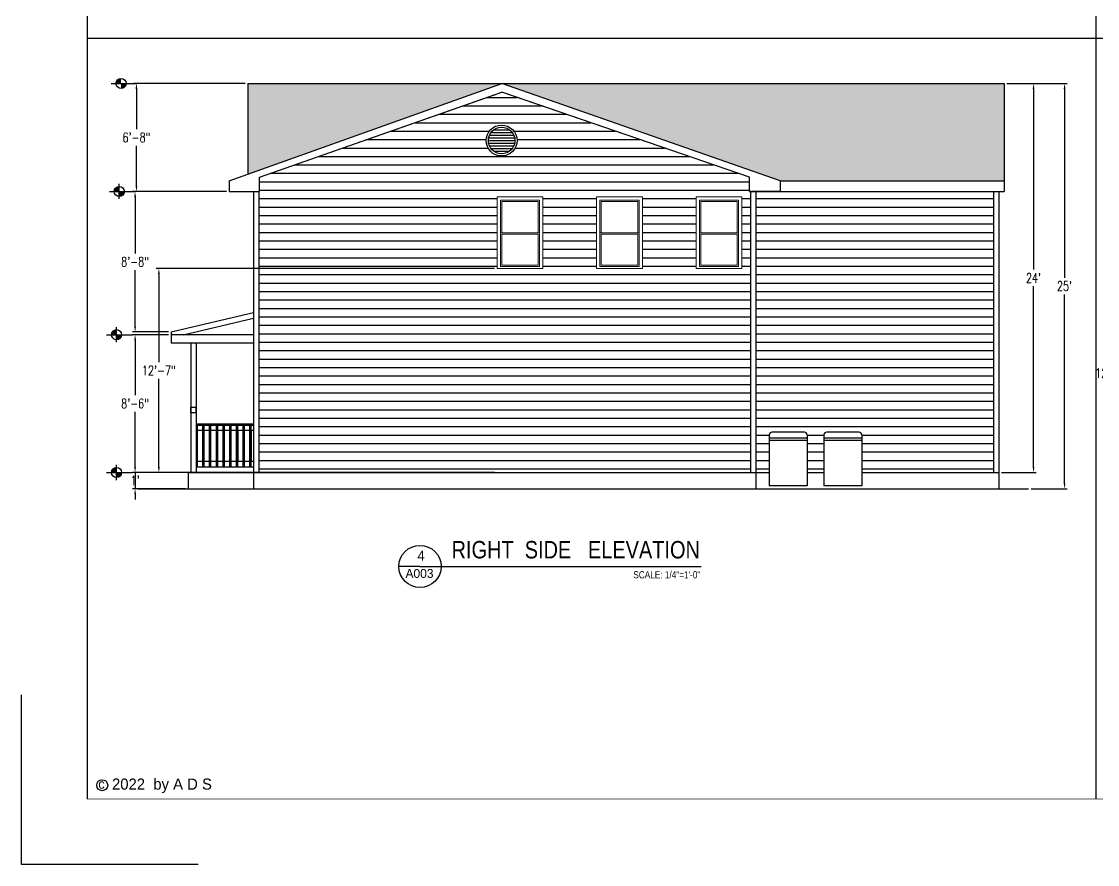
# Model space of a CAD drawing. Header units: inches. Extents: x 26998 to 46838, y -509 to 4343.
# Drawn here: x 34497 to 35294, y 3117 to 3741 of the extents above; entities that cross this region are included whole.
import ezdxf

# ---------------------------------------------------------------- set-up
doc = ezdxf.new("R2010")
doc.units = ezdxf.units.IN
doc.header["$LTSCALE"] = 0.5
doc.header["$MEASUREMENT"] = 0
doc.linetypes.add('DASHED', pattern=[0.75, 0.5, -0.25])
doc.layers.get('Defpoints').update_dxf_attribs({"color": 140})
doc.layers.add('A-Glaz', color=51, linetype='Continuous', lineweight=25)
doc.layers.add('NOTES', color=7, linetype='Continuous')
doc.layers.add('Title Block', color=7, linetype='Continuous')
doc.styles.add('ARCH', font='arch.shx')
doc.styles.add('HS-DESIGN-PLAN', font='GOTHIC.TTF', dxfattribs={"height": 0.09375})
doc.styles.add('HS-DESIGN-TTLB', font='GOTHIC.TTF')
doc.styles.get("Standard").update_dxf_attribs({"font": 'romans.shx', "width": 0.75})
doc.dimstyles.new('STANDARD$0', dxfattribs={"dimscale": 0, "dimtxt": 3, "dimasz": 4, "dimexe": 4, "dimexo": 4, "dimgap": 1, "dimtad": 1, "dimdec": 0, "dimzin": 1, "dimdsep": 46, "dimlunit": 4, "dimtxsty": 'Standard', "dimblk1": 'OBLIQUE', "dimblk2": 'OBLIQUE', "dimsah": 1, "dimcen": 0, "dimdle": 2, "dimclrd": 8, "dimclre": 8, "dimclrt": 256, "dimadec": 5, "dimazin": 0, "dimtfac": 1, "dimtdec": 0, "dimtix": 1, "dimtmove": 2, "dimatfit": 3, "dimldrblk": 'OBLIQUE', "dimfxl": 1, "dimtolj": 1, "dimtzin": 3, "dimarcsym": 0})

# ---------------------------------------------------------------- blocks, each defined once
blk = doc.blocks.new('*D1069')
at = {"layer": 'Defpoints', "color": 0, "transparency": 16777216}
for p in [(35225.25, 3694.87), (35243.19, 3394.87), (35269.94, 3394.87)]:
    blk.add_point(p, dxfattribs=at)
at = {"layer": 'Title Block', "color": 3, "lineweight": -2, "transparency": 16777216}
for p, q in [((35227.25, 3694.87), (35271.94, 3694.87)), ((35269.94, 3690.87), (35269.94, 3551.04)), ((35269.94, 3398.87), (35269.94, 3538.71)), ((35245.19, 3394.87), (35271.94, 3394.87))]:
    blk.add_line(p, q, dxfattribs=at)
at = {"layer": 'Title Block', "color": 3, "transparency": 16777216}
for points in [[(35269.27, 3690.87), (35270.6, 3690.87), (35269.94, 3694.87)], [(35269.27, 3398.87), (35270.6, 3398.87), (35269.94, 3394.87)]]:
    blk.add_solid(points, dxfattribs=at)
at = {"layer": 'Title Block', "color": 3, "transparency": 16777216, "insert": (35269.94, 3544.87), "char_height": 7, "attachment_point": 5}
blk.add_mtext("\\A1;25'", dxfattribs=at)
blk = doc.blocks.new('*D1070')
at = {"layer": 'Defpoints', "color": 0, "transparency": 16777216}
for p in [(35225.25, 3694.87), (35246.94, 3694.87), (35221.25, 3406.87)]:
    blk.add_point(p, dxfattribs=at)
at = {"layer": 'Title Block', "color": 3, "lineweight": -2, "transparency": 16777216}
for p, q in [((35227.25, 3694.87), (35248.94, 3694.87)), ((35246.94, 3690.87), (35246.94, 3557.04)), ((35246.94, 3410.87), (35246.94, 3544.71)), ((35223.25, 3406.87), (35248.94, 3406.87))]:
    blk.add_line(p, q, dxfattribs=at)
at = {"layer": 'Title Block', "color": 3, "transparency": 16777216}
for points in [[(35246.27, 3690.87), (35247.6, 3690.87), (35246.94, 3694.87)], [(35246.27, 3410.87), (35247.6, 3410.87), (35246.94, 3406.87)]]:
    blk.add_solid(points, dxfattribs=at)
at = {"layer": 'Title Block', "color": 3, "transparency": 16777216, "insert": (35246.94, 3550.87), "char_height": 7, "attachment_point": 5}
blk.add_mtext("\\A1;24'", dxfattribs=at)
blk = doc.blocks.new('*D1071')
at = {"layer": 'Defpoints', "color": 0, "transparency": 16777216}
for p in [(34620.65, 3406.87), (34581.44, 3394.87), (34620.65, 3394.87)]:
    blk.add_point(p, dxfattribs=at)
at = {"layer": 'Title Block', "color": 3, "lineweight": -2, "transparency": 16777216}
for p, q in [((34581.44, 3410.87), (34581.44, 3414.87)), ((34618.65, 3406.87), (34579.44, 3406.87)), ((34581.44, 3406.87), (34581.44, 3394.87)), ((34618.65, 3394.87), (34579.44, 3394.87)), ((34581.44, 3390.87), (34581.44, 3386.87))]:
    blk.add_line(p, q, dxfattribs=at)
at = {"layer": 'Title Block', "color": 3, "transparency": 16777216}
for points in [[(34580.77, 3410.87), (34582.1, 3410.87), (34581.44, 3406.87)], [(34580.77, 3390.87), (34582.1, 3390.87), (34581.44, 3394.87)]]:
    blk.add_solid(points, dxfattribs=at)
at = {"layer": 'Title Block', "color": 3, "transparency": 16777216, "insert": (34581.44, 3400.87), "char_height": 7, "attachment_point": 5}
blk.add_mtext("\\A1;1'", dxfattribs=at)
blk = doc.blocks.new('*D1072')
at = {"layer": 'Defpoints', "color": 0, "transparency": 16777216}
for p in [(34581.44, 3614.87), (34608.25, 3614.87), (34608.25, 3510.87)]:
    blk.add_point(p, dxfattribs=at)
at = {"layer": 'Title Block', "color": 3, "lineweight": -2, "transparency": 16777216}
for p, q in [((34606.25, 3614.87), (34579.44, 3614.87)), ((34581.44, 3610.87), (34581.44, 3569.04)), ((34581.44, 3514.87), (34581.44, 3556.71)), ((34606.25, 3510.87), (34579.44, 3510.87))]:
    blk.add_line(p, q, dxfattribs=at)
at = {"layer": 'Title Block', "color": 3, "transparency": 16777216}
for points in [[(34580.77, 3610.87), (34582.1, 3610.87), (34581.44, 3614.87)], [(34580.77, 3514.87), (34582.1, 3514.87), (34581.44, 3510.87)]]:
    blk.add_solid(points, dxfattribs=at)
at = {"layer": 'Title Block', "color": 3, "transparency": 16777216, "insert": (34581.44, 3562.87), "char_height": 7, "attachment_point": 5}
blk.add_mtext('\\A1;8\'-8"', dxfattribs=at)
blk = doc.blocks.new('*D1073')
at = {"layer": 'Defpoints', "color": 0, "transparency": 16777216}
for p in [(34581.44, 3508.87), (34608.25, 3508.87), (34620.65, 3406.87)]:
    blk.add_point(p, dxfattribs=at)
at = {"layer": 'Title Block', "color": 3, "lineweight": -2, "transparency": 16777216}
for p, q in [((34606.25, 3508.87), (34579.44, 3508.87)), ((34581.44, 3504.87), (34581.44, 3464.04)), ((34581.44, 3410.87), (34581.44, 3451.71)), ((34618.65, 3406.87), (34579.44, 3406.87))]:
    blk.add_line(p, q, dxfattribs=at)
at = {"layer": 'Title Block', "color": 3, "transparency": 16777216}
for points in [[(34580.77, 3504.87), (34582.1, 3504.87), (34581.44, 3508.87)], [(34580.77, 3410.87), (34582.1, 3410.87), (34581.44, 3406.87)]]:
    blk.add_solid(points, dxfattribs=at)
at = {"layer": 'Title Block', "color": 3, "transparency": 16777216, "insert": (34581.44, 3457.87), "char_height": 7, "attachment_point": 5}
blk.add_mtext('\\A1;8\'-6"', dxfattribs=at)
blk = doc.blocks.new('*D1074')
at = {"layer": 'Defpoints', "color": 0, "transparency": 16777216}
for p in [(34582.44, 3694.87), (34665.05, 3694.87), (34651.05, 3614.87)]:
    blk.add_point(p, dxfattribs=at)
at = {"layer": 'Title Block', "color": 3, "lineweight": -2, "transparency": 16777216}
for p, q in [((34663.05, 3694.87), (34580.44, 3694.87)), ((34582.44, 3690.87), (34582.44, 3661.04)), ((34582.44, 3618.87), (34582.44, 3648.71)), ((34649.05, 3614.87), (34580.44, 3614.87))]:
    blk.add_line(p, q, dxfattribs=at)
at = {"layer": 'Title Block', "color": 3, "transparency": 16777216}
for points in [[(34581.77, 3690.87), (34583.1, 3690.87), (34582.44, 3694.87)], [(34581.77, 3618.87), (34583.1, 3618.87), (34582.44, 3614.87)]]:
    blk.add_solid(points, dxfattribs=at)
at = {"layer": 'Title Block', "color": 3, "transparency": 16777216, "insert": (34582.44, 3654.87), "char_height": 7, "attachment_point": 5}
blk.add_mtext('\\A1;6\'-8"', dxfattribs=at)
blk = doc.blocks.new('*D1141')
at = {"layer": 'Defpoints', "color": 0, "transparency": 16777216}
for p in [(34849.57, 3557.87), (34599.04, 3406.87), (34849.57, 3406.87)]:
    blk.add_point(p, dxfattribs=at)
at = {"layer": 'Title Block', "color": 3, "lineweight": -2, "transparency": 16777216}
for p, q in [((34847.57, 3557.87), (34597.04, 3557.87)), ((34599.04, 3553.87), (34599.04, 3488.54)), ((34599.04, 3410.87), (34599.04, 3476.21)), ((34847.57, 3406.87), (34597.04, 3406.87))]:
    blk.add_line(p, q, dxfattribs=at)
at = {"layer": 'Title Block', "color": 3, "transparency": 16777216}
for points in [[(34598.38, 3553.87), (34599.71, 3553.87), (34599.04, 3557.87)], [(34598.38, 3410.87), (34599.71, 3410.87), (34599.04, 3406.87)]]:
    blk.add_solid(points, dxfattribs=at)
at = {"layer": 'Title Block', "color": 3, "transparency": 16777216, "insert": (34599.04, 3482.37), "char_height": 7, "attachment_point": 5}
blk.add_mtext('\\A1;12\'-7"', dxfattribs=at)
blk = doc.blocks.new('*D1142')
at = {"layer": 'Defpoints', "color": 0, "transparency": 16777216}
for p in [(35410.99, 3557.87), (35307.38, 3402.87), (35410.99, 3402.87)]:
    blk.add_point(p, dxfattribs=at)
at = {"layer": 'Title Block', "color": 3, "lineweight": -2, "transparency": 16777216}
for p, q in [((35408.99, 3557.87), (35305.38, 3557.87)), ((35307.38, 3553.87), (35307.38, 3486.54)), ((35307.38, 3406.87), (35307.38, 3474.21)), ((35408.99, 3402.87), (35305.38, 3402.87))]:
    blk.add_line(p, q, dxfattribs=at)
at = {"layer": 'Title Block', "color": 3, "transparency": 16777216}
for points in [[(35306.71, 3553.87), (35308.05, 3553.87), (35307.38, 3557.87)], [(35306.71, 3406.87), (35308.05, 3406.87), (35307.38, 3402.87)]]:
    blk.add_solid(points, dxfattribs=at)
at = {"layer": 'Title Block', "color": 3, "transparency": 16777216, "insert": (35307.38, 3480.37), "char_height": 7, "attachment_point": 5}
blk.add_mtext('\\A1;12\'-11"', dxfattribs=at)

msp = doc.modelspace()

# ---------------------------------------------------------------- hatches: boundary and pattern name
h = msp.add_hatch()
h.set_pattern_fill('AR-RSHKE', color=15, scale=0.6)
h.set_pattern_definition([(0, (26428.937, 2797.0696), (15.3, 7.2), [3.6, -3, 4.2, -1.8, 5.4, -2.4]), (0, (26432.537, 2797.3696), (15.3, 7.2), [3, -11.4, 2.4, -3.6]), (0, (26439.737, 2796.6196), (15.3, 7.2), [1.8, -18.6]), (90, (26428.937, 2797.0696), (-5.1, 7.2), [6.9, -21.9]), (90, (26432.537, 2797.0696), (-5.1, 7.2), [6.75, -22.05]), (90, (26435.537, 2797.0696), (-5.1, 7.2), [6.3, -22.5]), (90, (26439.737, 2796.6196), (-5.1, 7.2), [6.9, -21.9]), (90, (26441.537, 2796.6196), (-5.1, 7.2), [6.9, -21.9]), (90, (26446.937, 2797.0696), (-5.1, 7.2), [6.6, -22.2])])
h.paths.add_polyline_path([(34853.1492533, 3694.8717102), (34665.0492533, 3694.8717102), (34665.0492533, 3627.8593401)])
h.paths.add_polyline_path([(35225.2492533, 3694.8717102), (34853.1492533, 3694.8717102), (35059.2492533, 3622.8717102), (35225.2492533, 3622.8717102)])
h = msp.add_hatch()
h.set_pattern_fill('ANSI31', color=256, scale=16, angle=135)
h.set_pattern_definition([(180, (21778.6994, -2907.3527), (-2e-16, -2), [])])
h.paths.add_polyline_path([(34862.8052747, 3652.6109594, 1), (34843.0959104, 3652.6109594, 1)])
at = {"layer": 'Title Block', "linetype": 'DASHED'}
h = msp.add_hatch(dxfattribs=at)
h.set_pattern_fill('ANSI31', color=253, scale=50, angle=135)
h.set_pattern_definition([(180, (26428.937, 2797.0696), (-4e-16, -6.25), [])])
h.paths.add_polyline_path([(35037.2492533, 3614.8717102), (35036.6205265, 3614.8717102), (35036.6205265, 3625.4114243), (34853.1492533, 3688.4149123), (34673.6779801, 3625.4114243), (34673.6779801, 3614.8717102), (34673.0492533, 3614.8717102), (34673.0492533, 3406.8717102), (35037.2492533, 3406.8717102)])
h.paths.add_polyline_path([(34849.5675824, 3557.8717102), (34849.5675824, 3610.8717102), (34883.5675824, 3610.8717102), (34883.5675824, 3557.8717102)], flags=16)
h.paths.add_polyline_path([(34852.0675824, 3559.3717102), (34852.0675824, 3584.3717102), (34852.0675824, 3608.3717102), (34881.0675824, 3608.3717102), (34881.0675824, 3584.3717102), (34881.0675824, 3559.3717102)], flags=0)
h.paths.add_polyline_path([(34853.0675824, 3560.3717102), (34853.0675824, 3583.3717102), (34880.0675824, 3583.3717102), (34880.0675824, 3560.3717102)], flags=0)
h.paths.add_polyline_path([(34853.0675824, 3584.3717102), (34853.0675824, 3607.3717102), (34880.0675824, 3607.3717102), (34880.0675824, 3584.3717102)], flags=0)
h.paths.add_polyline_path([(34923.2492533, 3557.8717102), (34923.2492533, 3610.8717102), (34957.2492533, 3610.8717102), (34957.2492533, 3557.8717102)], flags=16)
h.paths.add_polyline_path([(34925.7492533, 3559.3717102), (34925.7492533, 3584.3717102), (34925.7492533, 3608.3717102), (34954.7492533, 3608.3717102), (34954.7492533, 3584.3717102), (34954.7492533, 3559.3717102)], flags=0)
h.paths.add_polyline_path([(34926.7492533, 3560.3717102), (34926.7492533, 3583.3717102), (34953.7492533, 3583.3717102), (34953.7492533, 3560.3717102)], flags=0)
h.paths.add_polyline_path([(34926.7492533, 3584.3717102), (34926.7492533, 3607.3717102), (34953.7492533, 3607.3717102), (34953.7492533, 3584.3717102)], flags=0)
h.paths.add_polyline_path([(34841.4959104, 3652.6109594, -1), (34864.4052747, 3652.6109594, -1)], flags=16)
h.paths.add_polyline_path([(34843.0959104, 3652.6109594, -1), (34862.8052747, 3652.6109594, -1)], flags=0)
h.paths.add_polyline_path([(34996.9309242, 3557.8717102), (34996.9309242, 3610.8717102), (35030.9309242, 3610.8717102), (35030.9309242, 3557.8717102)], flags=16)
h.paths.add_polyline_path([(34999.4309242, 3559.3717102), (34999.4309242, 3584.3717102), (34999.4309242, 3608.3717102), (35028.4309242, 3608.3717102), (35028.4309242, 3584.3717102), (35028.4309242, 3559.3717102)], flags=0)
h.paths.add_polyline_path([(35000.4309242, 3560.3717102), (35000.4309242, 3583.3717102), (35027.4309242, 3583.3717102), (35027.4309242, 3560.3717102)], flags=0)
h.paths.add_polyline_path([(35000.4309242, 3584.3717102), (35000.4309242, 3607.3717102), (35027.4309242, 3607.3717102), (35027.4309242, 3584.3717102)], flags=0)
h.paths.add_polyline_path([(35217.2492533, 3614.8717102), (35041.2492533, 3614.8717102), (35041.2492533, 3406.8717102), (35051.2119091, 3406.8717102), (35051.2119091, 3434.702839, -0.4142135624), (35053.2119091, 3436.702839), (35077.2119091, 3436.702839, -0.4142135624), (35079.2119091, 3434.702839), (35079.2119091, 3406.8717102), (35091.7119091, 3406.8717102), (35091.7119091, 3434.702839, -0.4142135624), (35093.7119091, 3436.702839), (35117.7119091, 3436.702839, -0.4142135624), (35119.7119091, 3434.702839), (35119.7119091, 3406.8717102), (35217.2492533, 3406.8717102)])

# ---------------------------------------------------------------- linework, layer by layer
for p, q in [((34545.883428, 3728.4673022), (36040.5426627, 3728.4673022)), ((34665.0492533, 3728.4673022), (35041.2492533, 3728.4673022)), ((34651.0492533, 3622.8717102), (34853.1492533, 3694.8717102)), ((34651.0492533, 3622.8717102), (34853.1492533, 3694.8717102)), ((34665.0492533, 3694.8717102), (35225.2492533, 3694.8717102)), ((34665.0492533, 3694.8717102), (34665.0492533, 3627.8593401)), ((35059.2492533, 3622.8717102), (34853.1492533, 3694.8717102)), ((35059.2492533, 3622.8717102), (34853.1492533, 3694.8717102)), ((35225.2492533, 3694.8717102), (35225.2492533, 3614.8717102)), ((34673.6779801, 3625.4114243), (34853.1492533, 3688.4149123)), ((34673.6779801, 3625.4114243), (34851.2154981, 3687.7360664)), ((35036.6205265, 3625.4114243), (34853.1492533, 3688.4149123)), ((35036.6205265, 3625.4114243), (34855.2154981, 3687.70537)), ((34651.0492533, 3622.8717102), (34651.0492533, 3614.8717102)), ((34651.0492533, 3622.8717102), (34651.0492533, 3614.8717102)), ((34673.6779801, 3614.8717102), (34673.6779801, 3625.4114243)), ((34673.6779801, 3614.8717102), (34673.6779801, 3625.4114243)), ((35036.6205265, 3614.8717102), (35036.6205265, 3625.4114243)), ((35036.6205265, 3614.8717102), (35036.6205265, 3625.4114243)), ((35059.2492533, 3622.8717102), (35225.2492533, 3622.8717102)), ((35059.2492533, 3622.8717102), (35059.2492533, 3618.8717102)), ((35059.2492533, 3622.8717102), (35059.2492533, 3614.8717102)), ((35059.2492533, 3622.8717102), (35059.2492533, 3618.8717102)), ((35059.2492533, 3622.8717102), (35059.2492533, 3614.8717102)), ((34651.0492533, 3614.8717102), (34673.6779801, 3614.8717102)), ((34651.0492533, 3614.8717102), (34673.6779801, 3614.8717102)), ((34669.0492533, 3614.8717102), (34669.0492533, 3394.8717102)), ((34673.0492533, 3614.8717102), (34673.0492533, 3406.8717102)), ((35036.6205265, 3614.8717102), (35225.2492533, 3614.8717102)), ((35059.2492533, 3614.8717102), (35036.6205265, 3614.8717102)), ((35059.2492533, 3614.8717102), (35036.6205265, 3614.8717102)), ((35037.2492533, 3614.8717102), (35037.2492533, 3406.8717102)), ((35041.2492533, 3614.8717102), (35041.2492533, 3394.8717102)), ((35217.2492533, 3614.8717102), (35217.2492533, 3406.8717102)), ((35221.2492533, 3614.8717102), (35221.2492533, 3394.8717102)), ((34608.2492533, 3510.8717102), (34669.0492533, 3525.3329687)), ((34617.127082, 3508.8717102), (34669.0492533, 3521.2213803)), ((34608.2492533, 3510.8717102), (34608.2492533, 3502.8717102)), ((34608.2492533, 3510.8717102), (34608.2492533, 3502.8717102)), ((34669.0492533, 3508.8717102), (34608.2492533, 3508.8717102)), ((34608.2492533, 3502.8717102), (34669.0492533, 3502.8717102)), ((34622.6492533, 3502.8717102), (34622.6492533, 3406.8717102)), ((34626.6492533, 3502.8717102), (34626.6492533, 3406.8717102)), ((34626.6492533, 3442.8717102), (34669.0492533, 3442.8717102)), ((34626.6492533, 3441.8717102), (34669.0492533, 3441.8717102)), ((34627.6492533, 3410.8717102), (34627.6492533, 3441.8717102)), ((34631.6492533, 3437.8717102), (34627.6492533, 3437.8717102)), ((34631.6492533, 3410.8717102), (34631.6492533, 3441.8717102)), ((34632.6492533, 3410.8717102), (34632.6492533, 3441.8717102)), ((34636.6492533, 3437.8717102), (34632.6492533, 3437.8717102)), ((34636.6492533, 3410.8717102), (34636.6492533, 3441.8717102)), ((34637.6492533, 3410.8717102), (34637.6492533, 3441.8717102)), ((34641.6492533, 3437.8717102), (34637.6492533, 3437.8717102)), ((34641.6492533, 3410.8717102), (34641.6492533, 3441.8717102)), ((34642.6492533, 3410.8717102), (34642.6492533, 3441.8717102)), ((34646.6492533, 3437.8717102), (34642.6492533, 3437.8717102)), ((34646.6492533, 3410.8717102), (34646.6492533, 3441.8717102)), ((34647.6492533, 3410.8717102), (34647.6492533, 3441.8717102)), ((34651.6492533, 3437.8717102), (34647.6492533, 3437.8717102)), ((34651.6492533, 3410.8717102), (34651.6492533, 3441.8717102)), ((34652.6492533, 3410.8717102), (34652.6492533, 3441.8717102)), ((34656.6492533, 3437.8717102), (34652.6492533, 3437.8717102)), ((34656.6492533, 3410.8717102), (34656.6492533, 3441.8717102)), ((34661.4492533, 3437.8717102), (34657.4492533, 3437.8717102)), ((34661.4492533, 3437.8717102), (34657.4492533, 3437.8717102)), ((34657.6492533, 3410.8717102), (34657.6492533, 3441.8717102)), ((34661.4492533, 3410.8717102), (34661.4492533, 3441.8717102)), ((34661.4492533, 3410.8717102), (34661.4492533, 3441.8717102)), ((34662.4492533, 3410.8717102), (34662.4492533, 3441.8717102)), ((34662.4492533, 3410.8717102), (34662.4492533, 3441.8717102)), ((34666.4492533, 3437.8717102), (34662.4492533, 3437.8717102)), ((34666.4492533, 3437.8717102), (34662.4492533, 3437.8717102)), ((34666.4492533, 3410.8717102), (34666.4492533, 3441.8717102)), ((34666.4492533, 3410.8717102), (34666.4492533, 3441.8717102)), ((34667.4492533, 3410.8717102), (34667.4492533, 3441.8717102)), ((34667.4492533, 3410.8717102), (34667.4492533, 3441.8717102)), ((34669.0492533, 3437.8717102), (34667.4492533, 3437.8717102)), ((35077.2119091, 3436.702839), (35053.2119091, 3436.702839)), ((35077.2119091, 3436.702839), (35053.2119091, 3436.702839)), ((35117.7119091, 3436.702839), (35093.7119091, 3436.702839)), ((35117.7119091, 3436.702839), (35093.7119091, 3436.702839)), ((35051.2119091, 3434.702839), (35051.2119091, 3398.870283)), ((35051.2119091, 3434.702839), (35051.2119091, 3396.870283)), ((35051.2119091, 3432.6205666), (35079.2119091, 3432.6205666)), ((35051.2119091, 3430.8612346), (35079.2119091, 3430.8612346)), ((35079.2119091, 3434.702839), (35079.2119091, 3398.870283)), ((35079.2119091, 3434.702839), (35079.2119091, 3396.870283)), ((35091.7119091, 3434.702839), (35091.7119091, 3398.870283)), ((35091.7119091, 3434.702839), (35091.7119091, 3396.870283)), ((35091.7119091, 3432.6205666), (35119.7119091, 3432.6205666)), ((35091.7119091, 3430.8612346), (35119.7119091, 3430.8612346)), ((35119.7119091, 3434.702839), (35119.7119091, 3398.870283)), ((35119.7119091, 3434.702839), (35119.7119091, 3396.870283)), ((34631.6492533, 3414.8717102), (34627.6492533, 3414.8717102)), ((34636.6492533, 3414.8717102), (34632.6492533, 3414.8717102)), ((34641.6492533, 3414.8717102), (34637.6492533, 3414.8717102)), ((34646.6492533, 3414.8717102), (34642.6492533, 3414.8717102)), ((34651.6492533, 3414.8717102), (34647.6492533, 3414.8717102)), ((34656.6492533, 3414.8717102), (34652.6492533, 3414.8717102)), ((34661.4492533, 3414.8717102), (34657.4492533, 3414.8717102)), ((34661.4492533, 3414.8717102), (34657.4492533, 3414.8717102)), ((34666.4492533, 3414.8717102), (34662.4492533, 3414.8717102)), ((34666.4492533, 3414.8717102), (34662.4492533, 3414.8717102)), ((34669.0492533, 3414.8717102), (34667.4492533, 3414.8717102)), ((34620.6492533, 3406.8717102), (35051.2119091, 3406.8717102)), ((34620.6492533, 3406.8717102), (34620.6492533, 3394.8717102)), ((34669.0492533, 3410.8717102), (34626.6492533, 3410.8717102)), ((35079.2119091, 3406.8717102), (35091.7119091, 3406.8717102)), ((35119.7119091, 3406.8717102), (35221.2492533, 3406.8717102)), ((35079.2119091, 3396.870283), (35051.2119091, 3396.870283)), ((35077.2119091, 3396.870283), (35053.2119091, 3396.870283)), ((35119.7119091, 3396.870283), (35091.7119091, 3396.870283)), ((35117.7119091, 3396.870283), (35093.7119091, 3396.870283)), ((34792.4733932, 3337.280558), (34776.8430047, 3337.280558)), ((34792.4733932, 3337.280558), (34776.8430047, 3337.280558)), ((34792.4733932, 3337.280558), (35000.6695597, 3337.280558)), ((34792.4733932, 3337.280558), (35000.6695597, 3337.280558))]:
    msp.add_line(p, q)
msp.add_lwpolyline([(34545.483428, 4291.6919129, 0.5, 0.5, 0), (36040.5426627, 4291.6919129, 0, 0, 0), (36040.5426627, 3165.2426914, 0.5, 0.5, 0), (34545.483428, 3165.2426914, 0.5, 0.5, 0)], format="xyseb")
at = {"const_width": 0.5}
msp.add_lwpolyline([(34545.883428, 3165.2426914), (34545.883428, 4291.6919129)], dxfattribs=at)
msp.add_lwpolyline([(34545.883428, 3165.2426914), (34545.883428, 4291.6919129)], dxfattribs=at)
for centre, radius in [((34852.9505925, 3652.6109594), 11.4546822), ((34852.9505925, 3652.6109594), 9.8546822), ((34792.4733932, 3337.280558), 15.6303885), ((34792.4733932, 3337.280558), 15.6303885)]:
    msp.add_circle(centre, radius)
for centre, start, end in [((35053.2119091, 3434.702839), 90, 180), ((35053.2119091, 3434.702839), 90, 180), ((35077.2119091, 3434.702839), 0, 90), ((35077.2119091, 3434.702839), 0, 90), ((35093.7119091, 3434.702839), 90, 180), ((35093.7119091, 3434.702839), 90, 180), ((35117.7119091, 3434.702839), 0, 90), ((35117.7119091, 3434.702839), 0, 90)]:
    msp.add_arc(centre, 2, start, end)
at = {"layer": 'A-Glaz', "lineweight": 9}
for p, q in [((34883.5675824, 3610.8717102), (34849.5675824, 3610.8717102)), ((34849.5675824, 3610.8717102), (34883.5675824, 3610.8717102)), ((34849.5675824, 3610.8717102), (34883.5675824, 3610.8717102)), ((34849.5675824, 3557.8717102), (34849.5675824, 3610.8717102)), ((34883.5675824, 3610.8717102), (34883.5675824, 3557.8717102)), ((34957.2492533, 3610.8717102), (34923.2492533, 3610.8717102)), ((34923.2492533, 3610.8717102), (34957.2492533, 3610.8717102)), ((34923.2492533, 3610.8717102), (34957.2492533, 3610.8717102)), ((34923.2492533, 3557.8717102), (34923.2492533, 3610.8717102)), ((34957.2492533, 3610.8717102), (34957.2492533, 3557.8717102)), ((35030.9309242, 3610.8717102), (34996.9309242, 3610.8717102)), ((34996.9309242, 3610.8717102), (35030.9309242, 3610.8717102)), ((34996.9309242, 3610.8717102), (35030.9309242, 3610.8717102)), ((34996.9309242, 3557.8717102), (34996.9309242, 3610.8717102)), ((35030.9309242, 3610.8717102), (35030.9309242, 3557.8717102)), ((34881.0675824, 3608.3717102), (34852.0675824, 3608.3717102)), ((34852.0675824, 3584.3717102), (34852.0675824, 3608.3717102)), ((34853.0675824, 3607.3717102), (34853.0675824, 3584.3717102)), ((34853.0675824, 3607.3717102), (34880.0675824, 3607.3717102)), ((34880.0675824, 3607.3717102), (34880.0675824, 3584.3717102)), ((34881.0675824, 3584.3717102), (34881.0675824, 3608.3717102)), ((34954.7492533, 3608.3717102), (34925.7492533, 3608.3717102)), ((34925.7492533, 3584.3717102), (34925.7492533, 3608.3717102)), ((34926.7492533, 3607.3717102), (34926.7492533, 3584.3717102)), ((34926.7492533, 3607.3717102), (34953.7492533, 3607.3717102)), ((34953.7492533, 3607.3717102), (34953.7492533, 3584.3717102)), ((34954.7492533, 3584.3717102), (34954.7492533, 3608.3717102)), ((35028.4309242, 3608.3717102), (34999.4309242, 3608.3717102)), ((34999.4309242, 3584.3717102), (34999.4309242, 3608.3717102)), ((35000.4309242, 3607.3717102), (35000.4309242, 3584.3717102)), ((35000.4309242, 3607.3717102), (35027.4309242, 3607.3717102)), ((35027.4309242, 3607.3717102), (35027.4309242, 3584.3717102)), ((35028.4309242, 3584.3717102), (35028.4309242, 3608.3717102)), ((34852.0675824, 3584.3717102), (34852.0675824, 3559.3717102)), ((34852.0675824, 3584.3717102), (34881.0675824, 3584.3717102)), ((34853.0675824, 3583.3717102), (34853.0675824, 3560.3717102)), ((34853.0675824, 3583.3717102), (34880.0675824, 3583.3717102)), ((34880.0675824, 3560.3717102), (34880.0675824, 3583.3717102)), ((34881.0675824, 3559.3717102), (34881.0675824, 3584.3717102)), ((34925.7492533, 3584.3717102), (34925.7492533, 3559.3717102)), ((34925.7492533, 3584.3717102), (34954.7492533, 3584.3717102)), ((34926.7492533, 3583.3717102), (34926.7492533, 3560.3717102)), ((34926.7492533, 3583.3717102), (34953.7492533, 3583.3717102)), ((34953.7492533, 3560.3717102), (34953.7492533, 3583.3717102)), ((34954.7492533, 3559.3717102), (34954.7492533, 3584.3717102)), ((34999.4309242, 3584.3717102), (34999.4309242, 3559.3717102)), ((34999.4309242, 3584.3717102), (35028.4309242, 3584.3717102)), ((35000.4309242, 3583.3717102), (35000.4309242, 3560.3717102)), ((35000.4309242, 3583.3717102), (35027.4309242, 3583.3717102)), ((35027.4309242, 3560.3717102), (35027.4309242, 3583.3717102)), ((35028.4309242, 3559.3717102), (35028.4309242, 3584.3717102)), ((34849.5675824, 3557.8717102), (34883.5675824, 3557.8717102)), ((34883.5675824, 3557.8717102), (34849.5675824, 3557.8717102)), ((34849.5675824, 3557.8717102), (34883.5675824, 3557.8717102)), ((34883.5675824, 3557.8717102), (34849.5675824, 3557.8717102)), ((34852.0675824, 3559.3717102), (34881.0675824, 3559.3717102)), ((34853.0675824, 3560.3717102), (34880.0675824, 3560.3717102)), ((34923.2492533, 3557.8717102), (34957.2492533, 3557.8717102)), ((34957.2492533, 3557.8717102), (34923.2492533, 3557.8717102)), ((34923.2492533, 3557.8717102), (34957.2492533, 3557.8717102)), ((34957.2492533, 3557.8717102), (34923.2492533, 3557.8717102)), ((34925.7492533, 3559.3717102), (34954.7492533, 3559.3717102)), ((34926.7492533, 3560.3717102), (34953.7492533, 3560.3717102)), ((34996.9309242, 3557.8717102), (35030.9309242, 3557.8717102)), ((35030.9309242, 3557.8717102), (34996.9309242, 3557.8717102)), ((34996.9309242, 3557.8717102), (35030.9309242, 3557.8717102)), ((35030.9309242, 3557.8717102), (34996.9309242, 3557.8717102)), ((34999.4309242, 3559.3717102), (35028.4309242, 3559.3717102)), ((35000.4309242, 3560.3717102), (35027.4309242, 3560.3717102))]:
    msp.add_line(p, q, dxfattribs=at)
at = {"layer": 'NOTES'}
for p, q in [((34569.1362362, 3694.8854563), (34569.1362362, 3698.1249348)), ((34569.5102987, 3694.8854563), (34569.5102987, 3698.3137989)), ((34569.8843612, 3694.8854563), (34569.8843612, 3698.4537881)), ((34570.2584237, 3694.8854563), (34570.2584237, 3698.5505057)), ((34570.6324862, 3694.8854563), (34570.6324862, 3698.6073333)), ((34563.6463063, 3694.8854563), (34576.6174862, 3694.8854563)), ((34567.6399862, 3694.8854563), (34567.6399862, 3696.5159569)), ((34568.0140487, 3694.8854563), (34568.0140487, 3697.1298313)), ((34568.3881112, 3694.8854563), (34568.3881112, 3697.5567968)), ((34568.7621737, 3694.8854563), (34568.7621737, 3697.8779563)), ((34571.3806112, 3694.8854563), (34571.3806112, 3691.1635793)), ((34571.3806112, 3694.8854563), (34582.7062841, 3694.8854563)), ((34571.7546737, 3694.8854563), (34571.7546737, 3691.2204069)), ((34572.1287362, 3694.8854563), (34572.1287362, 3691.3171245)), ((34572.5027987, 3694.8854563), (34572.5027987, 3691.4571136)), ((34572.8768612, 3694.8854563), (34572.8768612, 3691.6459778)), ((34573.2509237, 3694.8854563), (34573.2509237, 3691.8929563)), ((34573.6249862, 3694.8854563), (34573.6249862, 3692.2141188)), ((34573.9990487, 3694.8854563), (34573.9990487, 3692.6410813)), ((34574.3731112, 3694.8854563), (34574.3731112, 3693.2549552)), ((34574.7471737, 3694.8854563), (34574.7471737, 3694.8853665)), ((34568.6149302, 3614.8717102), (34568.6149302, 3618.440042)), ((34568.9889927, 3614.8717102), (34568.9889927, 3618.5367596)), ((34569.3630552, 3614.8717102), (34569.3630552, 3618.5935872)), ((34569.6029654, 3609.3814576), (34569.6029654, 3620.6033326)), ((34562.3768752, 3614.8717102), (34575.3480552, 3614.8717102)), ((34566.3705552, 3614.8717102), (34566.3705552, 3616.5022109)), ((34566.7446177, 3614.8717102), (34566.7446177, 3617.1160852)), ((34567.1186802, 3614.8717102), (34567.1186802, 3617.5430508)), ((34567.4927427, 3614.8717102), (34567.4927427, 3617.8642102)), ((34567.8668052, 3614.8717102), (34567.8668052, 3618.1111887)), ((34568.2408677, 3614.8717102), (34568.2408677, 3618.3000529)), ((34570.1111802, 3614.8717102), (34570.1111802, 3611.1498332)), ((34570.1111802, 3614.8717102), (34581.436853, 3614.8717102)), ((34570.4852427, 3614.8717102), (34570.4852427, 3611.2066608)), ((34570.8593052, 3614.8717102), (34570.8593052, 3611.3033784)), ((34571.2333677, 3614.8717102), (34571.2333677, 3611.4433676)), ((34571.6074302, 3614.8717102), (34571.6074302, 3611.6322317)), ((34571.9814927, 3614.8717102), (34571.9814927, 3611.8792102)), ((34572.3555552, 3614.8717102), (34572.3555552, 3612.2003728)), ((34572.7296177, 3614.8717102), (34572.7296177, 3612.6273352)), ((34573.1036802, 3614.8717102), (34573.1036802, 3613.2412092)), ((34573.4777427, 3614.8717102), (34573.4777427, 3614.8716205)), ((34560.3768752, 3508.8717102), (34573.3480552, 3508.8717102)), ((34564.3705552, 3508.8717102), (34564.3705552, 3510.5022109)), ((34564.7446177, 3508.8717102), (34564.7446177, 3511.1160852)), ((34565.1186802, 3508.8717102), (34565.1186802, 3511.5430508)), ((34565.4927427, 3508.8717102), (34565.4927427, 3511.8642102)), ((34565.8668052, 3508.8717102), (34565.8668052, 3512.1111887)), ((34566.2408677, 3508.8717102), (34566.2408677, 3512.3000529)), ((34566.6149302, 3508.8717102), (34566.6149302, 3512.440042)), ((34566.9889927, 3508.8717102), (34566.9889927, 3512.5367596)), ((34567.3630552, 3508.8717102), (34567.3630552, 3512.5935872)), ((34567.7371177, 3503.2607727), (34567.7371177, 3514.4826477)), ((34568.1111802, 3508.8717102), (34568.1111802, 3505.1498332)), ((34568.1111802, 3508.8717102), (34579.436853, 3508.8717102)), ((34568.4852427, 3508.8717102), (34568.4852427, 3505.2066608)), ((34568.8593052, 3508.8717102), (34568.8593052, 3505.3033784)), ((34569.2333677, 3508.8717102), (34569.2333677, 3505.4433676)), ((34569.6074302, 3508.8717102), (34569.6074302, 3505.6322317)), ((34569.9814927, 3508.8717102), (34569.9814927, 3505.8792102)), ((34570.3555552, 3508.8717102), (34570.3555552, 3506.2003728)), ((34570.7296177, 3508.8717102), (34570.7296177, 3506.6273352)), ((34571.1036802, 3508.8717102), (34571.1036802, 3507.2412092)), ((34571.4777427, 3508.8717102), (34571.4777427, 3508.8716205)), ((34567.7371177, 3401.2607727), (34567.7371177, 3412.4826477)), ((34560.3768752, 3406.8717102), (34573.3480552, 3406.8717102)), ((34564.3705552, 3406.8717102), (34564.3705552, 3408.5022109)), ((34564.7446177, 3406.8717102), (34564.7446177, 3409.1160852)), ((34565.1186802, 3406.8717102), (34565.1186802, 3409.5430508)), ((34565.4927427, 3406.8717102), (34565.4927427, 3409.8642102)), ((34565.8668052, 3406.8717102), (34565.8668052, 3410.1111887)), ((34566.2408677, 3406.8717102), (34566.2408677, 3410.3000529)), ((34566.6149302, 3406.8717102), (34566.6149302, 3410.440042)), ((34566.9889927, 3406.8717102), (34566.9889927, 3410.5367596)), ((34567.3630552, 3406.8717102), (34567.3630552, 3410.5935872)), ((34568.1111802, 3406.8717102), (34568.1111802, 3403.1498332)), ((34568.1111802, 3406.8717102), (34579.436853, 3406.8717102)), ((34568.4852427, 3406.8717102), (34568.4852427, 3403.2066608)), ((34568.8593052, 3406.8717102), (34568.8593052, 3403.3033784)), ((34569.2333677, 3406.8717102), (34569.2333677, 3403.4433676)), ((34569.6074302, 3406.8717102), (34569.6074302, 3403.6322317)), ((34569.9814927, 3406.8717102), (34569.9814927, 3403.8792102)), ((34570.3555552, 3406.8717102), (34570.3555552, 3404.2003728)), ((34570.7296177, 3406.8717102), (34570.7296177, 3404.6273352)), ((34571.1036802, 3406.8717102), (34571.1036802, 3405.2412092)), ((34571.4777427, 3406.8717102), (34571.4777427, 3406.8716205))]:
    msp.add_line(p, q, dxfattribs=at)
for centre in [(34571.0065487, 3694.8854563), (34569.7371177, 3614.8717102), (34567.7371177, 3508.8717102), (34567.7371177, 3406.8717102)]:
    msp.add_circle(centre, 3.740625, dxfattribs=at)
at = {"layer": 'Title Block'}
for p, q in [((34545.883428, 4291.6919129), (34545.883428, 3165.2426914)), ((35293.0130453, 4291.6919129), (35293.0130453, 3165.2426914)), ((34622.6492533, 3450.9717102), (34622.6492533, 3454.9717102)), ((34626.6492533, 3454.9717102), (34622.6492533, 3454.9717102)), ((34626.6492533, 3450.9717102), (34626.6492533, 3454.9717102)), ((34626.6492533, 3450.9717102), (34622.6492533, 3450.9717102)), ((34657.6492533, 3437.8717102), (34657.6492533, 3414.8717102)), ((34667.4492533, 3437.8717102), (34667.4492533, 3414.8717102)), ((34667.4492533, 3437.8717102), (34667.4492533, 3414.8717102)), ((34583.4470071, 3394.8717102), (35243.1878252, 3394.8717102)), ((34497.306468, 3116.6657314), (34497.306468, 3242.1562114)), ((34497.306468, 3116.6657314), (34497.306468, 3242.1562114)), ((34497.306468, 3116.6657314), (34497.306468, 3242.1562114)), ((34497.306468, 3116.6657314), (34497.306468, 3242.1562114)), ((34497.306468, 3116.6657314), (34497.306468, 3242.1562114)), ((34497.306468, 3116.6657314), (34497.306468, 3242.1562114)), ((34497.306468, 3116.6657314), (34497.306468, 3242.1562114)), ((34497.306468, 3116.6657314), (34497.306468, 3242.1562114)), ((34628.110053, 3116.6657314), (34497.306468, 3116.6657314)), ((34628.110053, 3116.6657314), (34497.306468, 3116.6657314)), ((34628.110053, 3116.6657314), (34497.306468, 3116.6657314)), ((34628.110053, 3116.6657314), (34497.306468, 3116.6657314)), ((34628.110053, 3116.6657314), (34497.306468, 3116.6657314)), ((34628.110053, 3116.6657314), (34497.306468, 3116.6657314)), ((34628.110053, 3116.6657314), (34497.306468, 3116.6657314)), ((34628.110053, 3116.6657314), (34497.306468, 3116.6657314)), ((34628.110053, 3116.6657314), (34497.306468, 3116.6657314)), ((34628.110053, 3116.6657314), (34497.306468, 3116.6657314)), ((34628.110053, 3116.6657314), (34497.306468, 3116.6657314)), ((34628.110053, 3116.6657314), (34497.306468, 3116.6657314))]:
    msp.add_line(p, q, dxfattribs=at)
msp.add_circle((34557.0571067, 3175.3356445), 4.0733674, dxfattribs=at)

# ---------------------------------------------------------------- texts
at = {"attachment_point": 1}
for s, insert, char_height, width, style in [('{\\fArial Narrow|b0|i0|c0|p34;RIGHT  SIDE   ELEVATION}', (34815.871802, 3356.1441873), 12.9024, 259.624719313, 'ARCH'), ('A003', (34781.7399879, 3335.4253114), 6.636168, 136.759967371, 'HS-DESIGN-TTLB')]:
    msp.add_mtext(s, dxfattribs=dict(at, insert=insert, char_height=char_height, width=width, style=style))
at = {"layer": 'Title Block', "attachment_point": 1, "style": 'HS-DESIGN-TTLB'}
for s, insert, char_height, width in [('4', (34790.4739909, 3348.9209999), 7.37352, 151.955519302), ('{\\fArial Narrow|b0|i0|c0|p34;SCALE: 1/4"=1\'-0"}', (34950.5254898, 3333.7850082), 5.3089344, 109.407973897), ('2022  by A D S', (34564.3198453, 3180.2999956), 8.229375, 286.020616253)]:
    msp.add_mtext(s, dxfattribs=dict(at, insert=insert, char_height=char_height, width=width))
at = {"layer": 'Title Block', "insert": (34554.2072017, 3179.7982065), "char_height": 7.05375, "attachment_point": 1, "style": 'HS-DESIGN-PLAN'}
msp.add_mtext_dynamic_manual_height_columns('c', width=0.213936353, gutter_width=0.46875, heights=[0], dxfattribs=at)

# ---------------------------------------------------------------- dimensions: what is measured, and where the dimension line sits
at = {"layer": 'Title Block'}
for base, p1, p2, picture, middle in [((34582.436853, 3694.8717102), (34651.0492533, 3614.8717102), (34665.0492533, 3694.8717102), '*D1074', (34582.436853, 3654.8717102)), ((35246.936853, 3694.8717102), (35221.2492533, 3406.8717102), (35225.2492533, 3694.8717102), '*D1070', (35246.936853, 3550.8717102)), ((35269.936853, 3394.8717102), (35225.2492533, 3694.8717102), (35243.1878252, 3394.8717102), '*D1069', (35269.936853, 3544.8717102)), ((34581.436853, 3614.8717102), (34608.2492533, 3510.8717102), (34608.2492533, 3614.8717102), '*D1072', (34581.436853, 3562.8717102)), ((34599.0430531, 3406.8717102), (34849.5675824, 3557.8717102), (34849.5675824, 3406.8717102), '*D1141', (34599.0430531, 3482.3717102)), ((35307.3794618, 3402.8717102), (35410.9883979, 3557.8717102), (35410.9883979, 3402.8717102), '*D1142', (35307.3794618, 3480.3717102)), ((34581.436853, 3508.8717102), (34620.6492533, 3406.8717102), (34608.2492533, 3508.8717102), '*D1073', (34581.436853, 3457.8717102)), ((34581.436853, 3394.8717102), (34620.6492533, 3406.8717102), (34620.6492533, 3394.8717102), '*D1071', (34581.436853, 3400.8717102))]:
    dim = msp.add_linear_dim(base=base, p1=p1, p2=p2, angle=90, dimstyle='STANDARD$0', override={"dimscale": 1, "dimtxt": 7, "dimexe": 2, "dimexo": 2, "dimgap": 2, "dimtad": 0, "dimtih": 1, "dimtoh": 1, "dimzin": 0, "dimsah": 0, "dimcen": 0.09, "dimdle": 0, "dimclrd": 3, "dimclre": 3, "dimclrt": 3}, dxfattribs=at)
    dim.commit()
    dim.dimension.update_dxf_attribs({"geometry": picture, "text_midpoint": middle})

doc.saveas('drawing.dxf')
